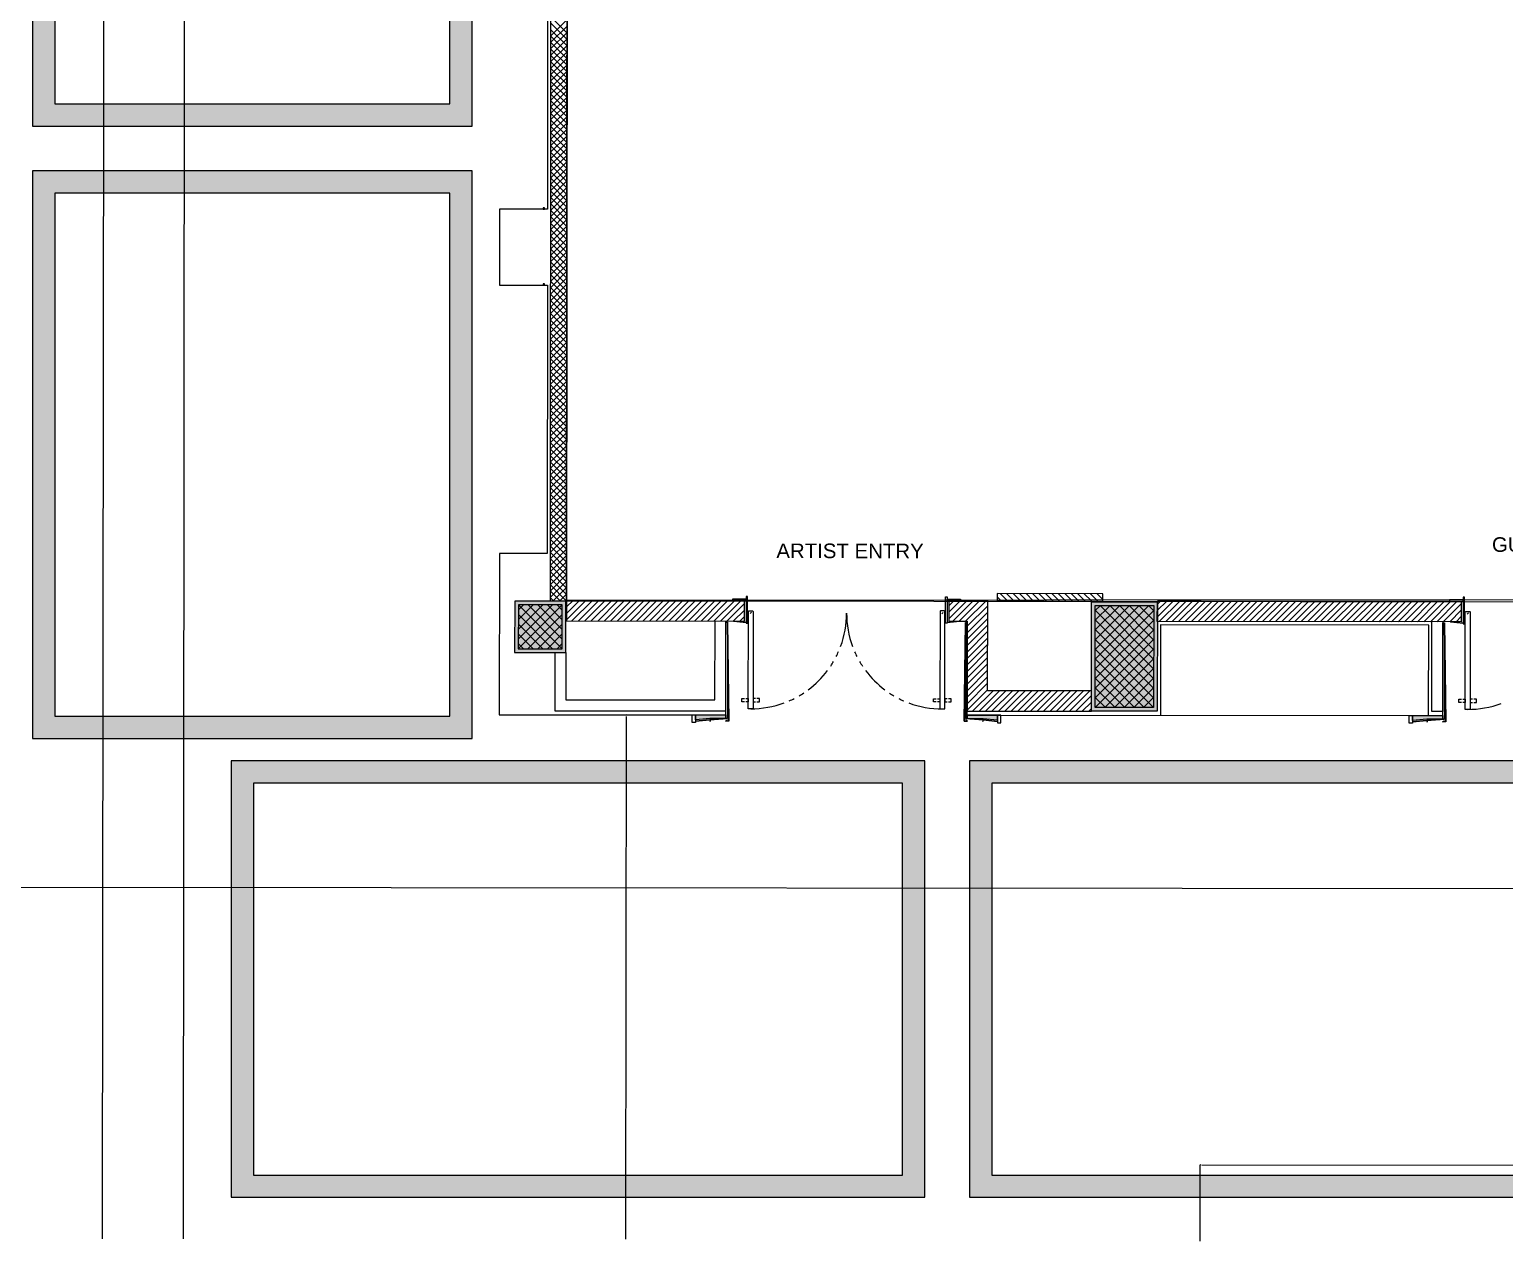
# Model space of a CAD drawing. Header units: inches. Extents: x -957 to 3394, y -3 to 3008.
# Drawn here: x 422 to 1217, y 608 to 1259 of the extents above; entities that cross this region are included whole.
import ezdxf

# ---------------------------------------------------------------- set-up
doc = ezdxf.new("R2010")
doc.units = ezdxf.units.IN
doc.header["$MEASUREMENT"] = 0
for name, color, linetype in [('FIRE&SAFETY', 7, 'Continuous'), ('hatches', 7, 'Continuous'), ('PDF_0', 7, 'Continuous'), ('PDF_Column', 7, 'Continuous'), ('PDF_Column Hatch', 7, 'Continuous'), ('PDF_Framing-Column', 7, 'Continuous'), ('PDF_Framing-Column Hatch', 7, 'Continuous'), ('PDF_GROUND', 7, 'Continuous'), ('PDF_Hatch', 7, 'Continuous'), ('PDF_I-DOOR', 7, 'Continuous'), ('PDF_I-DOOR-OPEN', 7, 'Continuous'), ('PDF_I-FURN-FIXD', 7, 'Continuous'), ('PDF_ID LAYER', 7, 'Continuous'), ('PDF_SHREM ACOUSTIC WALL', 7, 'Continuous'), ('PDF_Shrem-cad 6 cable', 7, 'Continuous')]:
    doc.layers.add(name, color=color, linetype=linetype)
doc.styles.add('PDF Arial', font='arial.ttf')

msp = doc.modelspace()

# ---------------------------------------------------------------- hatches: boundary and pattern name
at = {"layer": 'hatches', "true_color": 0x000000}
h = msp.add_hatch(color=18, dxfattribs=at)
h.dxf.hatch_style = 1
h.paths.add_polyline_path([(660.59, 1512.96), (423.82, 1512.96), (423.82, 1207.2), (660.59, 1207.2)])
h.paths.add_polyline_path([(648.59, 1219.2), (435.82, 1219.2), (435.82, 1500.96), (648.59, 1500.96)], flags=16)
h.paths.add_polyline_path([(660.59, 1183.2), (423.82, 1183.2), (423.82, 877.44), (660.59, 877.44)])
h.paths.add_polyline_path([(648.59, 889.44), (435.82, 889.44), (435.82, 1171.2), (648.59, 1171.2)], flags=16)
h.paths.add_polyline_path([(530.93, 865.44), (530.93, 630.3), (904.48, 630.3), (904.48, 865.44)])
h.paths.add_polyline_path([(892.48, 853.44), (892.48, 642.3), (542.93, 642.3), (542.93, 853.44)], flags=16)
h.paths.add_polyline_path([(928.48, 865.44), (928.48, 630.3), (1302.03, 630.3), (1302.03, 865.44)])
h.paths.add_polyline_path([(940.48, 853.44), (1290.03, 853.44), (1290.03, 642.3), (940.48, 642.3)], flags=16)
h.paths.add_polyline_path([(1326.03, 865.44), (1326.03, 630.3), (1687.58, 630.3), (1687.58, 865.44)])
h.paths.add_polyline_path([(1675.58, 853.44), (1675.58, 642.3), (1338.03, 642.3), (1338.03, 853.44)], flags=16)
h.paths.add_polyline_path([(1711.61, 865.44), (1711.61, 630.3), (2085.16, 630.3), (2085.16, 865.44)])
h.paths.add_polyline_path([(2073.16, 853.44), (2073.16, 642.3), (1723.61, 642.3), (1723.61, 853.44)], flags=16)
at = {"layer": 'PDF_I-FURN-FIXD', "transparency": 33554559}
for points in [[(780.93, 887.52), (780.94, 890.11), (797.29, 890.09), (797.29, 888.23), (788.66, 888.23), (788.66, 887.51)], [(943.58, 887.38), (943.58, 889.97), (927.23, 889.98), (927.23, 888.11), (935.85, 888.11), (935.85, 887.39)], [(1167.06, 887.19), (1167.06, 889.78), (1183.42, 889.76), (1183.41, 887.89), (1174.79, 887.9), (1174.79, 887.18)]]:
    msp.add_hatch(color=256, dxfattribs=at).paths.add_polyline_path(points)

# ---------------------------------------------------------------- linework, layer by layer
at = {"layer": 'hatches', "color": 253, "true_color": 0xaba3a2}
msp.add_lwpolyline([(712.53, 2126.9), (3285.08, 2124.7), (3284.08, 953.45), (711.53, 951.72), (712.53, 2126.9)], dxfattribs=at)
at = {"layer": 'PDF_0', "lineweight": 0}
for points in [[(506.47, 2356.38), (504.98, 607.95)], [(463.17, 2181.75), (461.35, 608.01)], [(750.64, 951.69), (852.94, 951.6)], [(852.74, 951.4), (853.13, 951.79)], [(675.21, 890.2), (743.56, 890.14)], [(743.36, 889.94), (743.75, 890.34)], [(743.55, 889.35), (743.31, 607.75)], [(403.79, 797.42), (2108.36, 795.97)], [(1052.61, 647.54), (1053.01, 647.93)], [(1052.77, 606.7), (1052.81, 647.74)], [(1053.6, 647.74), (1441.79, 647.4)]]:
    msp.add_lwpolyline(points, dxfattribs=at)
at = {"layer": 'PDF_Column', "lineweight": 0}
for points in [[(683.54, 923.82), (711.07, 923.8), (711.09, 951.33), (683.56, 951.35)], [(685.51, 925.78), (709.1, 925.76), (709.12, 949.36), (685.53, 949.38)]]:
    msp.add_lwpolyline(points, close=True, dxfattribs=at)
at = {"layer": 'PDF_Column Hatch', "lineweight": 0}
for points in [[(685.51, 936.21), (698.7, 949.37)], [(685.51, 931), (703.91, 949.37)], [(685.51, 925.78), (709.12, 949.36)], [(685.52, 946.64), (688.27, 949.38)], [(685.52, 941.43), (693.48, 949.38)], [(709.1, 925.76), (685.53, 949.38)], [(709.11, 930.98), (690.74, 949.38)], [(709.11, 936.19), (695.96, 949.37)], [(709.12, 941.41), (701.17, 949.37)], [(709.12, 946.62), (706.38, 949.36)], [(703.89, 925.77), (685.52, 944.17)], [(698.67, 925.77), (685.52, 938.95)], [(690.72, 925.78), (709.12, 944.15)], [(695.93, 925.77), (709.12, 938.93)], [(693.46, 925.78), (685.51, 933.74)], [(701.15, 925.77), (709.11, 933.72)], [(688.25, 925.78), (685.51, 928.52)], [(706.36, 925.77), (709.11, 928.5)]]:
    msp.add_lwpolyline(points, dxfattribs=at)
at = {"layer": 'PDF_Column Hatch', "lineweight": 0, "transparency": 33554559}
for points in [[(683.54, 923.82), (711.07, 923.8), (683.56, 951.35), (711.09, 951.33)], [(685.51, 925.78), (709.1, 925.76), (685.53, 949.38), (709.12, 949.36)]]:
    msp.add_solid(points, dxfattribs=at)
at = {"layer": 'PDF_Framing-Column', "lineweight": 0}
for points in [[(683.54, 923.82), (711.07, 923.8), (711.09, 951.33), (683.56, 951.35)], [(685.51, 925.78), (709.1, 925.76), (709.12, 949.36), (685.53, 949.38)], [(994.27, 951.08), (1029.67, 951.05), (1029.62, 892.06), (994.22, 892.09)], [(996.23, 949.12), (1027.7, 949.09), (1027.65, 894.03), (996.19, 894.05)]]:
    msp.add_lwpolyline(points, close=True, dxfattribs=at)
at = {"layer": 'PDF_Framing-Column Hatch', "lineweight": 0}
for points in [[(685.51, 936.21), (698.7, 949.37)], [(685.51, 931), (703.91, 949.37)], [(685.51, 925.78), (709.12, 949.36)], [(685.52, 946.64), (688.27, 949.38)], [(685.52, 941.43), (693.48, 949.38)], [(709.1, 925.76), (685.53, 949.38)], [(709.11, 930.98), (690.74, 949.38)], [(709.11, 936.19), (695.96, 949.37)], [(709.12, 941.41), (701.17, 949.37)], [(709.12, 946.62), (706.38, 949.36)], [(996.21, 925.43), (1019.92, 949.1)], [(996.21, 920.21), (1025.14, 949.09)], [(996.21, 915), (1027.7, 946.44)], [(996.22, 935.86), (1009.49, 949.1)], [(996.22, 930.64), (1014.71, 949.1)], [(996.23, 946.29), (999.06, 949.11)], [(996.23, 941.07), (1004.28, 949.11)], [(1027.67, 914.97), (996.23, 946.46)], [(1027.67, 920.19), (998.8, 949.11)], [(1027.68, 925.4), (1004.01, 949.11)], [(1027.68, 930.62), (1009.23, 949.11)], [(1027.69, 935.83), (1014.44, 949.1)], [(1027.69, 941.05), (1019.66, 949.1)], [(1027.7, 946.26), (1024.87, 949.09)], [(703.89, 925.77), (685.52, 944.17)], [(698.67, 925.77), (685.52, 938.95)], [(690.72, 925.78), (709.12, 944.15)], [(695.93, 925.77), (709.12, 938.93)], [(996.2, 909.79), (1027.69, 941.22)], [(1027.67, 909.76), (996.23, 941.25)], [(693.46, 925.78), (685.51, 933.74)], [(701.15, 925.77), (709.11, 933.72)], [(996.19, 899.36), (1027.68, 930.79)], [(996.2, 904.57), (1027.69, 936.01)], [(1027.66, 904.54), (996.22, 936.04)], [(1027.66, 899.33), (996.22, 930.82)], [(688.25, 925.78), (685.51, 928.52)], [(706.36, 925.77), (709.11, 928.5)], [(996.19, 894.14), (1027.68, 925.58)], [(1027.65, 894.12), (996.21, 925.61)], [(1022.53, 894.03), (996.21, 920.39)], [(1017.31, 894.04), (996.21, 915.18)], [(1001.31, 894.05), (1027.67, 920.37)], [(1006.53, 894.05), (1027.67, 915.15)], [(1012.1, 894.04), (996.2, 909.96)], [(1011.74, 894.04), (1027.67, 909.94)], [(1001.67, 894.05), (996.19, 899.53)], [(1006.88, 894.04), (996.2, 904.75)], [(1016.96, 894.04), (1027.66, 904.72)], [(1022.17, 894.03), (1027.66, 899.51)], [(996.45, 894.05), (996.19, 894.32)], [(1027.39, 894.03), (1027.65, 894.29)]]:
    msp.add_lwpolyline(points, dxfattribs=at)
at = {"layer": 'PDF_Framing-Column Hatch', "lineweight": 0, "transparency": 33554559}
for points in [[(683.54, 923.82), (711.07, 923.8), (683.56, 951.35), (711.09, 951.33)], [(685.51, 925.78), (709.1, 925.76), (685.53, 949.38), (709.12, 949.36)], [(994.27, 951.08), (1029.67, 951.05), (994.22, 892.09), (1029.62, 892.06)], [(996.23, 949.12), (1027.7, 949.09), (996.19, 894.05), (1027.65, 894.03)]]:
    msp.add_solid(points, dxfattribs=at)
at = {"layer": 'PDF_GROUND', "color": 18, "true_color": 0x000000}
for points in [[(660.59, 1512.96), (423.82, 1512.96), (423.82, 1207.2), (660.59, 1207.2)], [(648.59, 1500.96), (435.82, 1500.96), (435.82, 1219.2), (648.59, 1219.2)], [(660.59, 1183.2), (423.82, 1183.2), (423.82, 877.44), (660.59, 877.44)], [(648.59, 1171.2), (435.82, 1171.2), (435.82, 889.44), (648.59, 889.44)], [(904.48, 865.44), (530.93, 865.44), (530.93, 630.3), (904.48, 630.3)], [(1302.03, 865.44), (928.48, 865.44), (928.48, 630.3), (1302.03, 630.3)], [(892.48, 853.44), (542.93, 853.44), (542.93, 642.3), (892.48, 642.3)], [(1290.03, 853.44), (940.48, 853.44), (940.48, 642.3), (1290.03, 642.3)]]:
    msp.add_lwpolyline(points, close=True, dxfattribs=at)
at = {"layer": 'PDF_Hatch', "lineweight": 0}
for points in [[(703.05, 1255.91), (711.79, 1264.63)], [(711.79, 1257.37), (703.06, 1266.11)], [(703.05, 1252.43), (711.79, 1261.15)], [(703.05, 1248.95), (711.79, 1257.68)], [(711.78, 1246.94), (703.05, 1255.68)], [(711.78, 1253.89), (703.06, 1262.63)], [(711.78, 1250.42), (703.06, 1259.16)], [(703.04, 1242), (711.78, 1250.72)], [(703.04, 1238.52), (711.78, 1247.25)], [(703.05, 1245.48), (711.78, 1254.2)], [(711.78, 1243.46), (703.05, 1252.2)], [(711.77, 1239.99), (703.05, 1248.73)], [(703.03, 1231.57), (711.77, 1240.29)], [(703.04, 1235.05), (711.78, 1243.77)], [(711.77, 1233.04), (703.04, 1241.77)], [(711.77, 1236.51), (703.05, 1245.25)], [(703.03, 1228.09), (711.77, 1236.82)], [(703.03, 1224.62), (711.77, 1233.34)], [(711.76, 1222.61), (703.03, 1231.35)], [(711.76, 1229.56), (703.04, 1238.3)], [(711.76, 1226.08), (703.04, 1234.82)], [(703.02, 1221.14), (711.76, 1229.87)], [(703.02, 1217.67), (711.76, 1226.39)], [(711.75, 1219.13), (703.03, 1227.87)], [(711.75, 1215.65), (703.03, 1224.39)], [(703.01, 1207.24), (711.75, 1215.96)], [(703.02, 1214.19), (711.76, 1222.91)], [(711.75, 1212.18), (703.02, 1220.92)], [(703.02, 1210.71), (711.75, 1219.44)], [(711.75, 1208.7), (703.02, 1217.44)], [(703.01, 1203.76), (711.75, 1212.48)], [(703.01, 1200.28), (711.75, 1209.01)], [(711.74, 1205.22), (703.02, 1213.96)], [(711.74, 1201.75), (703.02, 1210.49)], [(703, 1196.81), (711.74, 1205.53)], [(703, 1193.33), (711.74, 1202.05)], [(711.74, 1198.27), (703.01, 1207.01)], [(711.73, 1194.8), (703.01, 1203.53)], [(711.73, 1191.32), (703.01, 1200.06)], [(702.99, 1182.9), (711.73, 1191.63)], [(703, 1189.85), (711.74, 1198.58)], [(711.73, 1187.84), (703, 1196.58)], [(703, 1186.38), (711.73, 1195.1)], [(711.72, 1184.37), (703, 1193.11)], [(702.99, 1179.43), (711.73, 1188.15)], [(702.99, 1175.95), (711.73, 1184.67)], [(711.72, 1180.89), (703, 1189.63)], [(711.72, 1177.41), (703, 1186.15)], [(702.98, 1172.47), (711.72, 1181.2)], [(702.98, 1169), (711.72, 1177.72)], [(711.72, 1173.94), (702.99, 1182.68)], [(711.71, 1170.46), (702.99, 1179.2)], [(711.71, 1166.99), (702.99, 1175.72)], [(702.97, 1162.04), (711.71, 1170.77)], [(702.98, 1165.52), (711.72, 1174.24)], [(711.71, 1163.51), (702.98, 1172.25)], [(711.7, 1160.03), (702.98, 1168.77)], [(702.97, 1158.57), (711.71, 1167.29)], [(702.97, 1155.09), (711.71, 1163.82)], [(711.7, 1153.08), (702.97, 1161.82)], [(702.97, 1151.62), (711.7, 1160.34)], [(711.7, 1156.56), (702.98, 1165.3)], [(702.96, 1148.14), (711.7, 1156.86)], [(702.96, 1144.66), (711.7, 1153.39)], [(711.7, 1149.6), (702.97, 1158.34)], [(711.69, 1146.13), (702.97, 1154.87)], [(702.95, 1137.71), (711.69, 1146.43)], [(702.96, 1141.19), (711.7, 1149.91)], [(711.69, 1139.17), (702.96, 1147.91)], [(711.68, 1135.7), (702.96, 1144.44)], [(711.69, 1142.65), (702.97, 1151.39)], [(702.94, 1127.28), (711.68, 1136)], [(702.95, 1134.23), (711.69, 1142.96)], [(702.95, 1130.76), (711.69, 1139.48)], [(711.68, 1128.75), (702.95, 1137.48)], [(711.68, 1132.22), (702.96, 1140.96)], [(702.94, 1123.8), (711.68, 1132.53)], [(702.94, 1120.33), (711.68, 1129.05)], [(711.67, 1125.27), (702.95, 1134.01)], [(711.67, 1121.79), (702.95, 1130.53)], [(702.93, 1113.38), (711.67, 1122.1)], [(711.67, 1118.32), (702.94, 1127.06)], [(702.94, 1116.85), (711.67, 1125.58)], [(711.67, 1114.84), (702.94, 1123.58)], [(711.66, 1111.36), (702.94, 1120.1)], [(702.93, 1109.9), (711.67, 1118.62)], [(702.93, 1106.42), (711.67, 1115.15)], [(711.66, 1104.41), (702.93, 1113.15)], [(711.66, 1107.89), (702.94, 1116.63)], [(702.92, 1102.95), (711.66, 1111.67)], [(702.92, 1099.47), (711.66, 1108.19)], [(702.92, 1095.99), (711.66, 1104.72)], [(711.65, 1100.93), (702.93, 1109.67)], [(711.65, 1097.46), (702.93, 1106.2)], [(702.91, 1092.52), (711.65, 1101.24)], [(702.91, 1089.04), (711.65, 1097.76)], [(711.65, 1093.98), (702.92, 1102.72)], [(711.64, 1090.51), (702.92, 1099.24)], [(702.91, 1085.56), (711.65, 1094.29)], [(711.64, 1083.55), (702.91, 1092.29)], [(702.91, 1082.09), (711.64, 1090.81)], [(711.64, 1080.08), (702.91, 1088.82)], [(711.64, 1087.03), (702.92, 1095.77)], [(702.9, 1078.61), (711.64, 1087.34)], [(702.9, 1075.14), (711.64, 1083.86)], [(702.9, 1071.66), (711.64, 1080.38)], [(711.63, 1076.6), (702.91, 1085.34)], [(711.63, 1073.12), (702.91, 1081.86)], [(702.89, 1068.18), (711.63, 1076.91)], [(702.89, 1064.71), (711.63, 1073.43)], [(711.63, 1069.65), (702.9, 1078.39)], [(711.62, 1066.17), (702.9, 1074.91)], [(702.89, 1061.23), (711.63, 1069.95)], [(711.62, 1059.22), (702.89, 1067.96)], [(702.89, 1057.75), (711.62, 1066.48)], [(711.62, 1062.7), (702.9, 1071.43)], [(702.88, 1054.28), (711.62, 1063)], [(702.88, 1050.8), (711.62, 1059.53)], [(711.61, 1055.74), (702.89, 1064.48)], [(711.61, 1052.27), (702.89, 1061)], [(711.61, 1048.79), (702.89, 1057.53)], [(702.87, 1043.85), (711.61, 1052.57)], [(702.87, 1040.37), (711.61, 1049.1)], [(702.88, 1047.32), (711.62, 1056.05)], [(711.61, 1045.31), (702.88, 1054.05)], [(711.6, 1041.84), (702.88, 1050.58)], [(702.86, 1033.42), (711.6, 1042.14)], [(702.87, 1036.9), (711.61, 1045.62)], [(711.6, 1034.88), (702.87, 1043.62)], [(711.6, 1038.36), (702.88, 1047.1)], [(702.86, 1029.94), (711.6, 1038.67)], [(702.86, 1026.47), (711.6, 1035.19)], [(711.59, 1024.46), (702.86, 1033.19)], [(711.59, 1031.41), (702.87, 1040.15)], [(711.59, 1027.93), (702.87, 1036.67)], [(702.85, 1019.51), (711.59, 1028.24)], [(702.86, 1022.99), (711.59, 1031.71)], [(711.59, 1020.98), (702.86, 1029.72)], [(711.58, 1017.5), (702.86, 1026.24)], [(702.84, 1009.09), (711.58, 1017.81)], [(702.85, 1016.04), (711.59, 1024.76)], [(702.85, 1012.56), (711.59, 1021.29)], [(711.58, 1010.55), (702.85, 1019.29)], [(711.58, 1014.03), (702.86, 1022.77)], [(702.84, 1005.61), (711.58, 1014.33)], [(702.84, 1002.13), (711.58, 1010.86)], [(711.57, 1007.07), (702.85, 1015.81)], [(711.57, 1003.6), (702.85, 1012.34)], [(702.83, 998.66), (711.57, 1007.38)], [(702.83, 995.18), (711.57, 1003.9)], [(711.57, 1000.12), (702.84, 1008.86)], [(711.56, 996.64), (702.84, 1005.38)], [(711.56, 993.17), (702.84, 1001.91)], [(702.82, 984.75), (711.56, 993.47)], [(702.83, 991.7), (711.57, 1000.43)], [(711.56, 989.69), (702.83, 998.43)], [(702.83, 988.23), (711.56, 996.95)], [(711.56, 986.22), (702.83, 994.95)], [(702.82, 981.27), (711.56, 990)], [(702.82, 977.8), (711.56, 986.52)], [(711.55, 982.74), (702.83, 991.48)], [(711.55, 979.26), (702.83, 988)], [(702.81, 974.32), (711.55, 983.05)], [(702.81, 970.85), (711.55, 979.57)], [(711.55, 975.79), (702.82, 984.53)], [(711.54, 972.31), (702.82, 981.05)], [(711.54, 968.83), (702.82, 977.57)], [(702.8, 963.89), (711.54, 972.62)], [(702.81, 967.37), (711.55, 976.09)], [(711.54, 965.36), (702.81, 974.1)], [(711.53, 961.88), (702.81, 970.62)], [(702.8, 960.42), (711.54, 969.14)], [(702.8, 956.94), (711.54, 965.66)], [(711.53, 954.93), (702.8, 963.67)], [(702.8, 953.46), (711.53, 962.19)], [(711.53, 958.41), (702.81, 967.14)], [(711.53, 951.45), (702.8, 960.19)], [(708.18, 951.33), (702.8, 956.72)], [(704.14, 951.33), (711.53, 958.71)], [(707.62, 951.33), (711.53, 955.24)], [(945.49, 951.52), (943.38, 953.63)], [(948.97, 951.52), (945.04, 955.45)], [(952.44, 951.51), (948.51, 955.45)], [(955.92, 951.51), (951.99, 955.45)], [(959.4, 951.51), (955.47, 955.44)], [(962.87, 951.5), (958.94, 955.44)], [(966.35, 951.5), (962.42, 955.44)], [(969.83, 951.5), (965.9, 955.43)], [(973.3, 951.5), (969.37, 955.43)], [(976.78, 951.49), (972.85, 955.43)], [(980.25, 951.49), (976.33, 955.43)], [(983.73, 951.49), (979.8, 955.42)], [(987.21, 951.48), (983.28, 955.42)], [(990.68, 951.48), (986.75, 955.42)], [(994.16, 951.48), (990.23, 955.41)], [(997.64, 951.47), (993.71, 955.41)], [(1000.34, 952.24), (997.18, 955.41)], [(704.7, 951.33), (702.8, 953.24)], [(711.09, 951.33), (711.53, 951.76)], [(711.52, 948.28), (714.96, 951.72)], [(711.52, 944.81), (718.44, 951.71)], [(711.52, 941.33), (721.92, 951.71)], [(714.37, 940.7), (725.39, 951.71)], [(717.85, 940.7), (728.87, 951.7)], [(721.32, 940.7), (732.34, 951.7)], [(724.8, 940.7), (735.82, 951.7)], [(728.28, 940.69), (739.3, 951.7)], [(731.75, 940.69), (742.77, 951.69)], [(735.23, 940.69), (746.25, 951.69)], [(738.7, 940.68), (749.73, 951.69)], [(742.18, 940.68), (753.2, 951.68)], [(745.66, 940.68), (756.68, 951.68)], [(749.13, 940.67), (760.15, 951.68)], [(752.61, 940.67), (763.63, 951.67)], [(756.09, 940.67), (767.11, 951.67)], [(759.56, 940.67), (770.58, 951.67)], [(763.04, 940.66), (774.06, 951.67)], [(766.51, 940.66), (777.54, 951.66)], [(769.99, 940.66), (781.01, 951.66)], [(773.47, 940.65), (784.49, 951.66)], [(776.94, 940.65), (787.97, 951.65)], [(780.42, 940.65), (791.44, 951.65)], [(783.9, 940.64), (794.92, 951.65)], [(787.37, 940.64), (798.39, 951.65)], [(790.85, 940.64), (801.87, 951.64)], [(794.33, 940.64), (805.35, 951.64)], [(797.8, 940.63), (807.25, 950.07)], [(801.28, 940.63), (807.25, 946.59)], [(917.37, 945.38), (923.54, 951.54)], [(917.37, 941.9), (927.02, 951.54)], [(917.38, 948.86), (920.07, 951.54)], [(919.47, 940.53), (930.5, 951.53)], [(922.95, 940.53), (933.97, 951.53)], [(926.43, 940.52), (937.45, 951.53)], [(927.27, 937.89), (938.29, 948.89)], [(927.27, 934.41), (938.29, 945.42)], [(1029.66, 946.33), (1034.79, 951.44)], [(1029.66, 942.85), (1038.26, 951.44)], [(1029.67, 949.81), (1031.31, 951.45)], [(1030.72, 940.43), (1041.74, 951.44)], [(1034.19, 940.43), (1045.21, 951.43)], [(1037.67, 940.43), (1048.69, 951.43)], [(1041.15, 940.42), (1052.17, 951.43)], [(1044.62, 940.42), (1055.64, 951.43)], [(1048.1, 940.42), (1059.12, 951.42)], [(1051.57, 940.42), (1062.6, 951.42)], [(1055.05, 940.41), (1066.07, 951.42)], [(1058.53, 940.41), (1069.55, 951.41)], [(1062, 940.41), (1073.02, 951.41)], [(1065.48, 940.4), (1076.5, 951.41)], [(1068.96, 940.4), (1079.98, 951.4)], [(1072.43, 940.4), (1083.45, 951.4)], [(1075.91, 940.4), (1086.93, 951.4)], [(1079.38, 940.39), (1090.41, 951.4)], [(1082.86, 940.39), (1093.88, 951.39)], [(1086.34, 940.39), (1097.36, 951.39)], [(1089.81, 940.38), (1100.84, 951.39)], [(1093.29, 940.38), (1104.31, 951.38)], [(1096.77, 940.38), (1107.79, 951.38)], [(1100.24, 940.37), (1111.26, 951.38)], [(1103.72, 940.37), (1114.74, 951.37)], [(1107.2, 940.37), (1118.22, 951.37)], [(1110.67, 940.37), (1121.69, 951.37)], [(1114.15, 940.36), (1125.17, 951.37)], [(1117.62, 940.36), (1128.65, 951.36)], [(1121.1, 940.36), (1132.12, 951.36)], [(1124.58, 940.35), (1135.6, 951.36)], [(1128.05, 940.35), (1139.08, 951.35)], [(1131.53, 940.35), (1142.55, 951.35)], [(1135.01, 940.34), (1146.03, 951.35)], [(1138.48, 940.34), (1149.5, 951.34)], [(1141.96, 940.34), (1152.98, 951.34)], [(1145.44, 940.34), (1156.46, 951.34)], [(1148.91, 940.33), (1159.93, 951.34)], [(1152.39, 940.33), (1163.41, 951.33)], [(1155.86, 940.33), (1166.89, 951.33)], [(1159.34, 940.32), (1170.36, 951.33)], [(1162.82, 940.32), (1173.84, 951.32)], [(1166.29, 940.32), (1177.31, 951.32)], [(1169.77, 940.31), (1180.79, 951.32)], [(1173.25, 940.31), (1184.27, 951.32)], [(1176.72, 940.31), (1187.74, 951.31)], [(1180.2, 940.31), (1191.22, 951.31)], [(1183.67, 940.3), (1193.38, 949.99)], [(1187.15, 940.3), (1193.38, 946.51)], [(804.75, 940.63), (807.25, 943.12)], [(927.26, 930.94), (938.28, 941.94)], [(927.26, 927.46), (938.28, 938.46)], [(1190.63, 940.3), (1193.37, 943.04)], [(927.25, 920.51), (938.28, 931.51)], [(927.26, 923.98), (938.28, 934.99)], [(927.25, 917.03), (938.27, 928.04)], [(927.25, 913.56), (938.27, 924.56)], [(927.24, 910.08), (938.27, 921.08)], [(927.24, 906.6), (938.26, 917.61)], [(927.24, 903.13), (938.26, 914.13)], [(927.23, 896.17), (938.25, 907.18)], [(927.24, 899.65), (938.26, 910.65)], [(927.23, 892.7), (938.25, 903.7)], [(930.15, 892.14), (941.18, 903.15)], [(933.63, 892.14), (944.65, 903.14)], [(937.11, 892.14), (948.13, 903.14)], [(940.58, 892.13), (951.6, 903.14)], [(944.06, 892.13), (955.08, 903.13)], [(947.54, 892.13), (958.56, 903.13)], [(951.01, 892.13), (962.03, 903.13)], [(954.49, 892.12), (965.51, 903.13)], [(957.96, 892.12), (968.99, 903.12)], [(961.44, 892.12), (972.46, 903.12)], [(964.92, 892.11), (975.94, 903.12)], [(968.39, 892.11), (979.42, 903.11)], [(971.87, 892.11), (982.89, 903.11)], [(975.35, 892.11), (986.37, 903.11)], [(978.82, 892.1), (989.84, 903.11)], [(982.3, 892.1), (993.32, 903.1)], [(985.78, 892.1), (994.23, 900.53)], [(989.25, 892.09), (994.22, 897.06)], [(992.73, 892.09), (994.22, 893.58)]]:
    msp.add_lwpolyline(points, dxfattribs=at)
at = {"layer": 'PDF_I-DOOR', "lineweight": 0}
for points in [[(808.21, 953.83), (808.2, 939.59), (808.97, 939.59), (808.98, 953.83)], [(916.43, 953.74), (916.41, 939.5), (915.64, 939.5), (915.66, 953.74)], [(1194.34, 953.5), (1194.33, 939.26), (1195.1, 939.26), (1195.11, 953.5)]]:
    msp.add_lwpolyline(points, close=True, dxfattribs=at)
for points in [[(812, 945.89), (811.95, 893.41), (809.36, 893.41), (809.41, 945.89, -0.414216), (809.75, 946.23), (811.65, 946.23, -0.414172)], [(912.63, 945.8), (912.58, 893.33), (915.17, 893.32), (915.22, 945.8, 0.414172), (914.87, 946.14), (912.97, 946.14, 0.414216)], [(1198.12, 945.56), (1198.08, 893.08), (1195.49, 893.08), (1195.53, 945.56, -0.414216), (1195.88, 945.9), (1197.78, 945.9, -0.414216)]]:
    msp.add_lwpolyline(points, format="xyb", close=True, dxfattribs=at)
for points in [[(810.36, 944.68), (811.05, 945.37)], [(801.38, 940.63), (808.2, 939.93), (801.38, 940.63)], [(913.58, 944.59), (914.27, 945.28)], [(923.24, 940.53), (916.41, 939.84), (923.24, 940.53)], [(1187.5, 940.3), (1194.33, 939.6), (1187.5, 940.3)], [(1196.48, 944.35), (1197.17, 945.04)], [(807.27, 897.21), (805.91, 897.21), (805.92, 898.94), (807.27, 898.94)], [(808.01, 898.94), (809.37, 898.94), (809.36, 897.21), (808.01, 897.21)], [(813.32, 898.93), (811.96, 898.93), (811.96, 897.21), (813.32, 897.21)], [(814.05, 897.21), (815.41, 897.2), (815.41, 898.93), (814.05, 898.93)], [(910.49, 897.12), (909.14, 897.12), (909.14, 898.85), (910.49, 898.85)], [(911.23, 898.85), (912.59, 898.85), (912.58, 897.12), (911.23, 897.12)], [(916.54, 898.84), (915.18, 898.85), (915.18, 897.12), (916.54, 897.12)], [(917.27, 897.12), (918.63, 897.12), (918.63, 898.84), (917.27, 898.84)], [(1193.39, 896.88), (1192.04, 896.88), (1192.04, 898.61), (1193.4, 898.61)], [(1194.14, 898.61), (1195.49, 898.61), (1195.49, 896.88), (1194.13, 896.88)], [(1199.44, 898.6), (1198.08, 898.6), (1198.09, 896.88), (1199.44, 896.88)], [(1200.18, 896.88), (1201.53, 896.87), (1201.53, 898.6), (1200.18, 898.6)]]:
    msp.add_lwpolyline(points, dxfattribs=at)
at = {"layer": 'PDF_I-DOOR-OPEN', "lineweight": 0}
msp.add_lwpolyline([(859.08, 926.92, 0.089831), (862.31, 944.98, 0.089837), (865.52, 926.92)], format="xyb", dxfattribs=at)
for centre, radius, start, end in [((810.84, 944.88), 51.48, 333.01318, 336.29618), ((913.79, 944.79), 51.48, 203.60452, 206.88755), ((810.85, 944.88), 51.46, 306.74119, 323.16122), ((810.83, 944.89), 51.49, 326.44629, 329.72872), ((913.8, 944.8), 51.49, 210.17328, 213.4557), ((913.78, 944.79), 51.46, 216.74071, 233.16129), ((810.84, 944.89), 51.48, 293.60395, 296.88691), ((810.85, 944.87), 51.45, 300.17287, 303.45762), ((913.79, 944.81), 51.49, 236.44629, 239.72872), ((913.78, 944.8), 51.48, 243.01445, 246.29748), ((810.85, 944.88), 51.46, 269.78736, 290.32087), ((913.78, 944.79), 51.46, 249.58125, 270.11452), ((1196.97, 944.55), 51.46, 269.78748, 290.32075)]:
    msp.add_arc(centre, radius, start, end, dxfattribs=at)
at = {"layer": 'PDF_I-FURN-FIXD', "lineweight": 0}
for points in [[(800.92, 951.64), (808.21, 951.64), (808.21, 952.38), (800.92, 952.39)], [(923.71, 951.54), (916.42, 951.54), (916.42, 952.53), (923.71, 952.52)], [(1187.05, 951.31), (1194.34, 951.31), (1194.34, 952.05), (1187.05, 952.06)], [(798.19, 888.22), (797.29, 888.23), (797.33, 939.99), (798.23, 939.99)], [(926.33, 888.11), (927.23, 888.11), (927.27, 939.88), (926.37, 939.88)], [(1184.31, 887.89), (1183.41, 887.89), (1183.46, 939.66), (1184.36, 939.66)], [(780.93, 886.08), (779.14, 886.08), (779.14, 890.11), (780.94, 890.11)], [(780.93, 887.52), (780.94, 890.11), (797.29, 890.09), (797.29, 888.23), (788.66, 888.23)], [(943.58, 887.38), (943.58, 889.97), (927.23, 889.98), (927.23, 888.11), (935.85, 888.11)], [(943.58, 885.94), (945.38, 885.94), (945.38, 889.97), (943.58, 889.97)], [(1167.06, 885.75), (1165.26, 885.75), (1165.26, 889.78), (1167.06, 889.78)], [(1167.06, 887.19), (1167.06, 889.78), (1183.42, 889.76), (1183.41, 887.89), (1174.79, 887.9)]]:
    msp.add_lwpolyline(points, close=True, dxfattribs=at)
for points in [[(798.91, 886.79), (798.23, 939.99), (798.91, 886.79)], [(925.61, 886.68), (926.37, 939.88), (925.61, 886.68)], [(1185.03, 886.46), (1184.36, 939.66), (1185.03, 886.46)], [(780.93, 886.8), (788.66, 887.51), (780.93, 886.8)], [(798.19, 888.22), (788.66, 887.51), (798.19, 888.22)], [(789.02, 887.51), (788.66, 886.44)], [(798.91, 886.79), (797.11, 886.79), (798.19, 887.51)], [(925.61, 886.68), (927.4, 886.68), (926.33, 887.4)], [(926.33, 888.11), (935.85, 887.39), (926.33, 888.11)], [(935.85, 887.39), (935.49, 886.31)], [(943.58, 886.66), (935.85, 887.39), (943.58, 886.66)], [(1167.06, 886.47), (1174.79, 887.18), (1167.06, 886.47)], [(1184.31, 887.89), (1174.79, 887.18), (1184.31, 887.89)], [(1175.15, 887.18), (1174.79, 886.1)], [(1185.03, 886.46), (1183.23, 886.46), (1184.31, 887.18)]]:
    msp.add_lwpolyline(points, dxfattribs=at)
at = {"layer": 'PDF_ID LAYER', "lineweight": 0}
for points in [[(699.43, 1750.92), (699.33, 1642.96), (675.85, 1642.98), (675.82, 1602.08), (701.58, 1602.05), (701.47, 1476.59), (675.71, 1476.61), (675.68, 1435.71), (701.44, 1435.69), (701.35, 1327.73), (675.58, 1327.75), (675.55, 1286.84), (701.31, 1286.82), (701.2, 1162.54), (675.44, 1162.56), (675.41, 1121.66), (701.17, 1121.63), (701.05, 977.11), (675.29, 977.13), (675.21, 890.2), (797.29, 890.09)], [(927.23, 889.98), (1175.77, 889.77), (1175.81, 938.54), (1031.43, 938.66), (1031.38, 889.89)]]:
    msp.add_lwpolyline(points, dxfattribs=at)
at = {"layer": 'PDF_ID LAYER', "lineweight": 5}
for points in [[(698.92, 1162.54), (699.66, 1162.54), (699.66, 1163.27), (698.92, 1163.27)], [(698.92, 1162.54), (699.66, 1162.54), (699.66, 1163.27), (698.92, 1163.27)], [(698.89, 1121.64), (699.62, 1121.64), (699.62, 1122.37), (698.89, 1122.37)], [(698.89, 1121.64), (699.62, 1121.64), (699.62, 1122.37), (698.89, 1122.37)]]:
    msp.add_lwpolyline(points, close=True, dxfattribs=at)
at = {"layer": 'PDF_ID LAYER', "lineweight": 0}
msp.add_lwpolyline([(1000.35, 955.41), (943.38, 955.45), (943.38, 951.52), (1000.34, 951.47)], close=True, dxfattribs=at)
at = {"layer": 'PDF_SHREM ACOUSTIC WALL', "lineweight": 0}
for points in [[(711.52, 940.71), (711.53, 951.33), (702.79, 951.33), (703.09, 1293.51), (711.82, 1293.5), (711.53, 951.33), (711.52, 940.71), (807.25, 940.63), (807.26, 951.64), (711.53, 951.72)], [(711.53, 951.33), (702.79, 951.33)], [(1053.27, 951.43), (1029.67, 951.45), (1193.38, 951.31), (1193.37, 940.29), (1029.66, 940.43), (1029.67, 951.45)], [(705.17, 923.8), (705.14, 892.34), (797.29, 892.26), (797.33, 940.63)], [(711.07, 923.8), (711.05, 898.23), (791.4, 898.16), (791.44, 940.64)], [(1183.48, 940.3), (1183.44, 891.93), (1177.54, 891.93), (1177.58, 940.31)]]:
    msp.add_lwpolyline(points, dxfattribs=at)
msp.add_lwpolyline([(917.37, 940.53), (927.27, 940.52), (927.23, 892.15), (994.22, 892.09), (994.23, 903.1), (938.25, 903.15), (938.29, 951.53), (917.38, 951.54)], close=True, dxfattribs=at)
at = {"layer": 'PDF_Shrem-cad 6 cable', "color": 253, "lineweight": 0, "true_color": 0xaba3a2}
msp.add_lwpolyline([(712.53, 2126.9), (3285.08, 2124.7), (3284.08, 949.12), (711.53, 951.32)], close=True, dxfattribs=at)

# ---------------------------------------------------------------- texts
at = {"layer": 'FIRE&SAFETY', "char_height": 7.866, "attachment_point": 7, "rotation": 359.951, "style": 'PDF Arial'}
for s, insert in [('GUEST ENTRY', (1209.88, 977.82)), ('ARTIST ENTRY', (824.48, 974.46))]:
    msp.add_mtext(s, dxfattribs=dict(at, insert=insert))

doc.saveas('drawing.dxf')
